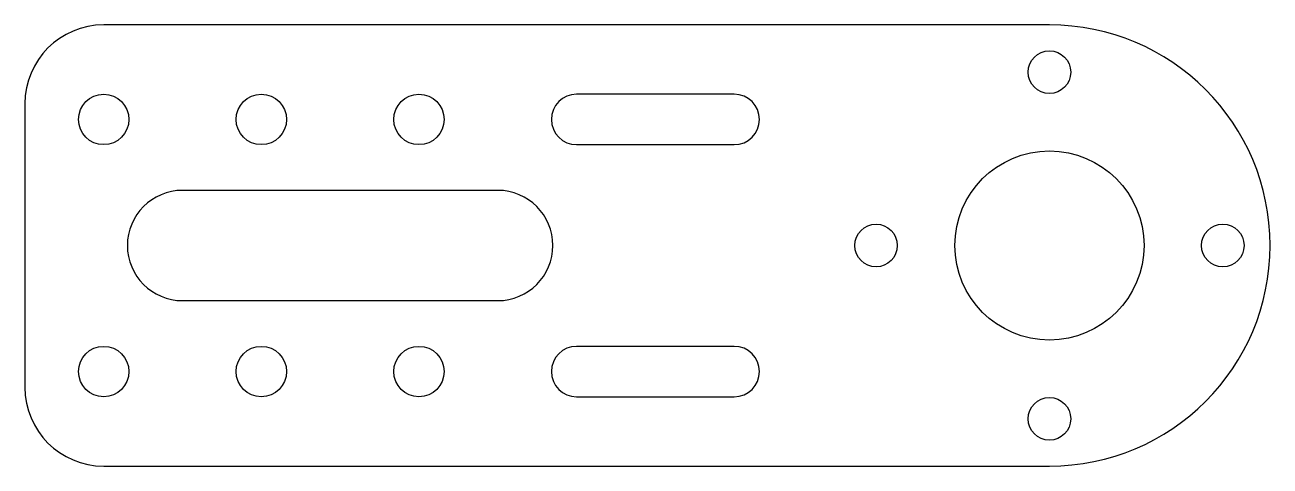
# Model space of a CAD drawing. Header units: millimetres. Extents: x 35 to 114, y -14 to 14.
import ezdxf

# ---------------------------------------------------------------- set-up
doc = ezdxf.new("R2010")
doc.units = ezdxf.units.MM

msp = doc.modelspace()

# ---------------------------------------------------------------- linework, layer by layer
at = {"color": 7, "linetype": 'Continuous', "lineweight": 25}
for p, q in [((100, 14), (40, 14)), ((80, 9.6), (70, 9.6)), ((35, 9), (35, -9)), ((70, 6.4), (80, 6.4)), ((65, 3.5), (45, 3.5)), ((45, -3.5), (65, -3.5)), ((80, -6.4), (70, -6.4)), ((70, -9.6), (80, -9.6)), ((40, -14), (100, -14))]:
    msp.add_line(p, q, dxfattribs=at)
for centre, radius in [((100, 11), 1.35), ((40, 8), 1.6), ((50, 8), 1.6), ((60, 8), 1.6), ((100, 0), 6), ((89, 0), 1.35), ((111, 0), 1.35), ((40, -8), 1.6), ((50, -8), 1.6), ((60, -8), 1.6), ((100, -11), 1.35)]:
    msp.add_circle(centre, radius, dxfattribs=at)
for centre, radius, start, end in [((40, 9), 5, 90, 180), ((100, 0), 14, 270, 90), ((70, 8), 1.6, 90, 270), ((80, 8), 1.6, 270, 90), ((45, 0), 3.5, 90, 270), ((65, 0), 3.5, 270, 90), ((70, -8), 1.6, 90, 270), ((80, -8), 1.6, 270, 90), ((40, -9), 5, 180, 270)]:
    msp.add_arc(centre, radius, start, end, dxfattribs=at)

doc.saveas('drawing.dxf')
